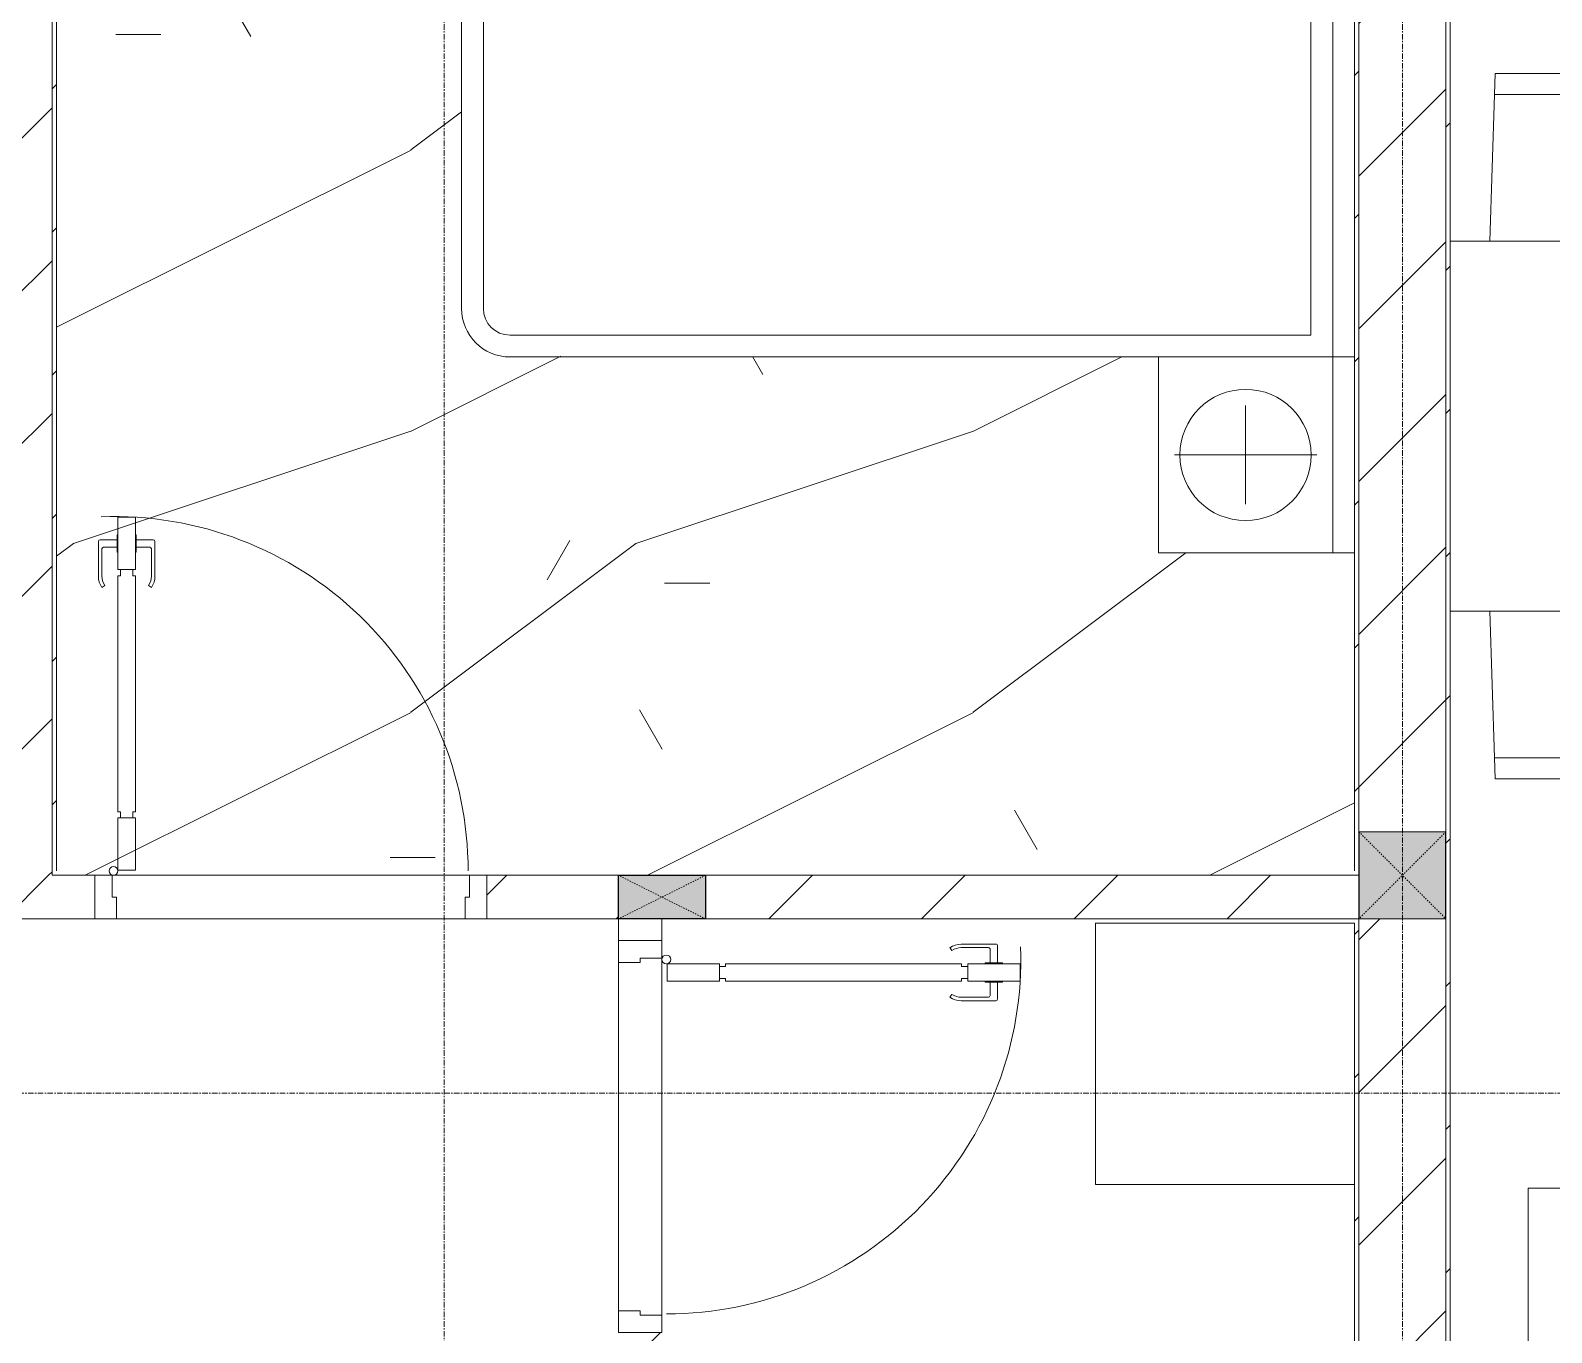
# Model space of a CAD drawing. Header units: millimetres. Extents: x 5121 to 246734, y -48180 to 129206.
# Drawn here: x 105003 to 108495, y 27887 to 30877 of the extents above; entities that cross this region are included whole.
import ezdxf

# ---------------------------------------------------------------- set-up
doc = ezdxf.new("R2010")
doc.units = ezdxf.units.MM
doc.linetypes.add('Dash', pattern=[6, 3, -3])
doc.linetypes.add('Grid Line', pattern=[22.225, 12.7, -3.175, 3.175, -3.175])
for name, color, linetype, lineweight in [('0-1', 7, 'Continuous', 5), ('A-DETL-GENF-1', 50, 'Continuous', 9), ('A-DOOR-1', 253, 'Continuous', 9), ('A-DOOR-2', 50, 'Continuous', 9), ('A-FLOR-1', 50, 'Continuous', 9), ('A-FLOR-PATT-1', 9, 'Continuous', 9), ('A-WALL', 113, 'Continuous', 9), ('A-WALL-1', 250, 'Continuous', 18), ('A-WALL-2', 50, 'Continuous', 9), ('A-WALL-PATT-1', 9, 'Continuous', 9), ('A-WALL-PATT-2', 50, 'Continuous', 9), ('A-WALL-PATT-3', 111, 'Continuous', 9), ('G-IMPT-1', 254, 'Continuous', 9), ('I-FURN', 30, 'Continuous', 9), ('I-FURN-1', 253, 'Continuous', 9), ('S-COLS', 52, 'Continuous', 9), ('S-COLS-1', 7, 'Continuous', 5), ('S-COLS-2', 10, 'Continuous', 25), ('S-COLS-3', 50, 'Continuous', 9), ('S-COLS-4', 253, 'Continuous', 9), ('S-COLS-5', 52, 'Continuous', 25), ('S-COLS-6', 52, 'Dash', 9), ('S-COLS-HDLN', 52, 'Dash', 9), ('S-COLS-HDLN-1', 50, 'Dash', 9), ('S-GRID-1', 1, 'Grid Line', 9)]:
    doc.layers.add(name, color=color, linetype=linetype, lineweight=lineweight)
pattern_1 = [(45, (0, 0), (-175.3625, 175.3625), [])]
pattern_2 = [(45, (0, 0), (-164.40233, 164.40233), [])]

# ---------------------------------------------------------------- blocks, each defined once
blk = doc.blocks.new('RES_BAN AN 1 - RES_BAN AN 1-851490-TKCS_MB TỔNG THỂ TẦNG 1')
at = {"layer": 'I-FURN-1'}
for p, q in [((-425, -11.8), (-425, -1275)), ((425, -1275), (425, -11.8)), ((-761.9, -113.5), (-425, -102.3)), ((-425, -102.3), (-425, -549.7)), ((425, -102.3), (425, -549.7)), ((761.9, -113.5), (425, -102.3)), ((-761.9, -113.5), (-809.6, -115.1)), ((-809.6, -115.1), (-809.6, -536.9)), ((-761.9, -538.5), (-761.9, -113.5)), ((-761.9, -538.5), (-761.9, -113.5)), ((761.9, -538.5), (761.9, -113.5)), ((761.9, -113.5), (761.9, -538.5)), ((809.6, -115.1), (761.9, -113.5)), ((809.6, -536.9), (809.6, -115.1)), ((-809.6, -536.9), (-761.9, -538.5)), ((-425, -549.7), (-761.9, -538.5)), ((425, -549.7), (761.9, -538.5)), ((761.9, -538.5), (809.6, -536.9)), ((-761.9, -743.8), (-425, -732.5)), ((-425, -732.5), (-425, -1180)), ((425, -732.5), (425, -1180)), ((761.9, -743.8), (425, -732.5)), ((-809.6, -745.3), (-761.9, -743.8)), ((-809.6, -1167.2), (-809.6, -745.3)), ((-761.9, -1168.8), (-761.9, -743.8)), ((-761.9, -743.8), (-761.9, -1168.8)), ((761.9, -743.8), (809.6, -745.3)), ((761.9, -1168.8), (761.9, -743.8)), ((761.9, -1168.8), (761.9, -743.8)), ((809.6, -745.3), (809.6, -1167.2)), ((-761.9, -1168.8), (-809.6, -1167.2)), ((-425, -1180), (-761.9, -1168.8)), ((425, -1180), (761.9, -1168.8)), ((809.6, -1167.2), (761.9, -1168.8)), ((-425, -1275), (425, -1275))]:
    blk.add_line(p, q, dxfattribs=at)
blk = doc.blocks.new('LOBBY_SOFA_1 - LOBBY_SOFA_1-852725-TKCS_MB TỔNG THỂ TẦNG 1')
at = {"layer": 'I-FURN'}
for p, q in [((-3128.2, 633.5), (-3128.2, 193.5)), ((-3128.2, 193.5), (-2688.2, 193.5))]:
    blk.add_line(p, q, dxfattribs=at)
at = {"layer": 'I-FURN-1'}
for p, q in [((-3128.2, 193.5), (-3128.2, 633.5)), ((-2688.2, 193.5), (-3128.2, 193.5))]:
    blk.add_line(p, q, dxfattribs=at)
blk = doc.blocks.new('DOOR_CW_01 CANH MO-PANEL KINH - DIW_01-900x2200-CỬA GỖ VÂN LAMINATE-553393-TKCS_MB TỔNG THỂ TẦNG 1')
at = {"layer": 'A-DETL-GENF-1'}
for p, q in [((-397, 872), (-357, 872)), ((-397, 752), (-397, 872)), ((-357, 872), (-357, 752)), ((-442, 737), (-442, 816.5)), ((-399, 820.5), (-438, 820.5)), ((-399, 803.5), (-430, 803.5)), ((-399, 831.8), (-397, 831.8)), ((-399, 792.2), (-399, 831.8)), ((-397, 792.2), (-397, 831.8)), ((-357, 792.2), (-357, 831.8)), ((-355, 831.8), (-357, 831.8)), ((-355, 792.2), (-355, 831.8)), ((-355, 820.5), (-316, 820.5)), ((-355, 803.5), (-324, 803.5)), ((-312, 737), (-312, 816.5)), ((-434, 799.5), (-434, 737)), ((-397, 792.2), (-399, 792.2)), ((-357, 792.2), (-355, 792.2)), ((-320, 799.5), (-320, 737)), ((-357, 752), (-397, 752)), ((-397, 738), (-391, 738)), ((-397, 738), (-397, 196)), ((-363, 752), (-391, 752)), ((-391, 752), (-391, 738)), ((-363, 738), (-363, 752)), ((-357, 738), (-363, 738)), ((-357, 196), (-357, 738)), ((-433.9, 711.2), (-427.3, 715.8)), ((-320.1, 711.2), (-326.7, 715.8)), ((-397, 196), (-391, 196)), ((-357, 182), (-397, 182)), ((-397, 182), (-397, 62)), ((-391, 196), (-391, 182)), ((-391, 182), (-363, 182)), ((-357, 196), (-363, 196)), ((-363, 182), (-363, 196)), ((-357, 62), (-357, 182)), ((-397, 62), (-357, 62))]:
    blk.add_line(p, q, dxfattribs=at)
blk.add_circle((-407, 60), 10, dxfattribs=at)
for centre, radius, start, end in [((-407, 60), 814, 360, 92), ((-438, 816.5), 4, 90, 180), ((-430, 799.5), 4, 90, 180), ((-324, 799.5), 4, 360, 90), ((-316, 816.5), 4, 0, 90), ((-397, 737), 45, 180, 215), ((-397, 737), 37, 180, 215), ((-357, 737), 37, 325, 0), ((-357, 737), 45, 325, 0)]:
    blk.add_arc(centre, radius, start, end, dxfattribs=at)
at = {"layer": 'A-DOOR-2'}
for p, q in [((-410, 50), (-450, 50)), ((-450, 50), (-450, -50)), ((-410, 0), (-410, 50)), ((-407, 50), (-382, 50)), ((450, 50), (410, 50)), ((410, 50), (410, 0)), ((450, -50), (450, 50)), ((-400, 0), (-410, 0)), ((-400, -50), (-400, 0)), ((410, 0), (400, 0)), ((400, 0), (400, -50)), ((-450, -50), (-400, -50)), ((400, -50), (450, -50))]:
    blk.add_line(p, q, dxfattribs=at)
blk = doc.blocks.new('GIUONG NGU-2TAB-1600x2000 - GIUONG NGU-2TAB-1600x2000-851491-TKCS_MB TỔNG THỂ TẦNG 1')
at = {"layer": 'I-FURN-1'}
for p, q in [((569.6, 2050), (1997.1, 2050)), ((1997.1, 2050), (569.6, 2050)), ((1997.1, 2000), (569.6, 2000)), ((458.5, 50), (458.5, 1938.9)), ((458.5, 1938.9), (458.5, 50)), ((508.5, 1938.9), (508.5, 100)), ((2058.2, 100), (2058.2, 1938.9)), ((2108.2, 1938.9), (2108.2, 50)), ((2108.2, 50), (2108.2, 1938.9)), ((8.5, 50), (8.5, 450.3)), ((8.5, 450.3), (458.5, 450.3)), ((8.5, 450.3), (458.5, 450.3)), ((8.5, 50), (8.5, 450.3)), ((458.5, 450.3), (458.5, 50)), ((458.5, 450.3), (458.5, 50)), ((2108.2, 50), (2108.2, 450.3)), ((2108.2, 450.3), (2558.2, 450.3)), ((2108.2, 450.3), (2108.2, 50)), ((2558.2, 450.3), (2108.2, 450.3)), ((2558.2, 450.3), (2558.2, 50)), ((2558.2, 50), (2558.2, 450.3)), ((233.5, 86.8), (233.5, 413.5)), ((2333.2, 86.8), (2333.2, 413.5)), ((120.2, 250.2), (346.8, 250.2)), ((2446.5, 250.2), (2219.8, 250.2)), ((508.5, 100), (2058.2, 100)), ((458.5, 50), (8.5, 50)), ((8.5, 0), (8.5, 50)), ((8.5, 50), (458.5, 50)), ((458.5, 50), (8.5, 50)), ((2108.2, 50), (458.5, 50)), ((458.5, 50), (458.5, 0)), ((458.5, 0), (458.5, 50)), ((458.5, 50), (2108.2, 50)), ((458.5, 50), (2108.2, 50)), ((2558.2, 50), (2108.2, 50)), ((2108.2, 50), (2558.2, 50)), ((2108.2, 0), (2108.2, 50)), ((2108.2, 50), (2108.2, 0)), ((2108.2, 50), (2558.2, 50)), ((2558.2, 50), (2558.2, 0))]:
    blk.add_line(p, q, dxfattribs=at)
for centre in [(233.5, 250.2), (2333.2, 250.2)]:
    blk.add_circle(centre, 150.7, dxfattribs=at)
for centre, radius, start, end in [((569.6, 1938.9), 111.1, 90, 180), ((569.6, 1938.9), 111.1, 90, 180), ((1997.1, 1938.9), 111.1, 0, 90), ((1997.1, 1938.9), 111.1, 360, 90), ((569.6, 1938.9), 61.1, 90, 180), ((1997.1, 1938.9), 61.1, 360, 90)]:
    blk.add_arc(centre, radius, start, end, dxfattribs=at)
blk = doc.blocks.new('MAY GIAT - MAY GIAT_dwg-348053-TKCS_MB TỔNG THỂ TẦNG 1')
at = {"layer": 'G-IMPT-1', "flags": 128}
blk.add_lwpolyline([(5, 596.6), (5, 2.3), (605, 2.3), (605, 596.6)], dxfattribs=at)
blk = doc.blocks.new('MAY GIAT - MAY GIAT-401071-TKCS_MB TỔNG THỂ TẦNG 1')
at = {"layer": 'I-FURN-1'}
for p, q in [((5, -2.3), (605, -2.3)), ((5, -596.6), (5, -2.3)), ((605, -2.3), (605, -596.6))]:
    blk.add_line(p, q, dxfattribs=at)
at = {"extrusion": (0, 0, -1), "zscale": -1, "rotation": 180}
blk.add_blockref('MAY GIAT - MAY GIAT_dwg-348053-TKCS_MB TỔNG THỂ TẦNG 1', (0, 0), dxfattribs=at)
blk = doc.blocks.new('G1_SOF - BO TRU - 100x200-V75-TKCS_MB TỔNG THỂ TẦNG 1')
at = {"layer": 'S-COLS-3'}
blk.add_hatch(color=256, dxfattribs=at).paths.add_polyline_path([(-50, 0), (-49.6, -100), (50, -100), (50, 100), (-50, 98.4), (-50, 47)])
at = {"layer": 'S-COLS-2'}
for p, q in [((-50, 100), (50, 100)), ((-50, -100), (-50, 100)), ((50, 100), (50, -100)), ((50, -100), (-50, -100))]:
    blk.add_line(p, q, dxfattribs=at)
at = {"layer": 'S-COLS-HDLN-1'}
for p, q in [((50, -100), (-50, 100)), ((-50, -100), (50, 100))]:
    blk.add_line(p, q, dxfattribs=at)
blk = doc.blocks.new('DOOR_CW_01 CANH MO-PANEL KINH - DIG_01-900x2200-CỬA NHÔM KÍNH-400868-TKCS_MB TỔNG THỂ TẦNG 1')
at = {"layer": 'A-DETL-GENF-1'}
for p, q in [((-397, 872), (-357, 872)), ((-397, 752), (-397, 872)), ((-357, 872), (-357, 752)), ((-442, 737), (-442, 816.5)), ((-399, 820.5), (-438, 820.5)), ((-399, 803.5), (-430, 803.5)), ((-399, 831.8), (-397, 831.8)), ((-399, 792.2), (-399, 831.8)), ((-397, 792.2), (-397, 831.8)), ((-357, 792.2), (-357, 831.8)), ((-355, 831.8), (-357, 831.8)), ((-355, 792.2), (-355, 831.8)), ((-355, 820.5), (-316, 820.5)), ((-355, 803.5), (-324, 803.5)), ((-312, 737), (-312, 816.5)), ((-434, 799.5), (-434, 737)), ((-397, 792.2), (-399, 792.2)), ((-357, 792.2), (-355, 792.2)), ((-320, 799.5), (-320, 737)), ((-357, 752), (-397, 752)), ((-397, 738), (-391, 738)), ((-397, 738), (-397, 196)), ((-363, 752), (-391, 752)), ((-391, 752), (-391, 738)), ((-363, 738), (-363, 752)), ((-357, 738), (-363, 738)), ((-357, 196), (-357, 738)), ((-433.9, 711.2), (-427.3, 715.8)), ((-320.1, 711.2), (-326.7, 715.8)), ((-397, 196), (-391, 196)), ((-357, 182), (-397, 182)), ((-397, 182), (-397, 62)), ((-391, 196), (-391, 182)), ((-391, 182), (-363, 182)), ((-357, 196), (-363, 196)), ((-363, 182), (-363, 196)), ((-357, 62), (-357, 182)), ((-397, 62), (-357, 62))]:
    blk.add_line(p, q, dxfattribs=at)
blk.add_circle((-407, 60), 10, dxfattribs=at)
for centre, radius, start, end in [((-407, 60), 814, 360, 92), ((-438, 816.5), 4, 90, 180), ((-430, 799.5), 4, 90, 180), ((-324, 799.5), 4, 360, 90), ((-316, 816.5), 4, 0, 90), ((-397, 737), 45, 180, 215), ((-397, 737), 37, 180, 215), ((-357, 737), 37, 325, 0), ((-357, 737), 45, 325, 0)]:
    blk.add_arc(centre, radius, start, end, dxfattribs=at)
at = {"layer": 'A-DOOR-2'}
for p, q in [((-410, 50), (-450, 50)), ((-450, 50), (-450, -50)), ((-410, 0), (-410, 50)), ((-407, 50), (-382, 50)), ((450, 50), (410, 50)), ((410, 50), (410, 0)), ((450, -50), (450, 50)), ((-400, 0), (-410, 0)), ((-400, -50), (-400, 0)), ((410, 0), (400, 0)), ((400, 0), (400, -50)), ((-450, -50), (-400, -50)), ((400, -50), (450, -50))]:
    blk.add_line(p, q, dxfattribs=at)
blk = doc.blocks.new('NCV_TKTC_TANG 1_rvt-1-TKCS_MB TỔNG THỂ TẦNG 1')
at = {"layer": 'A-FLOR-PATT-1'}
h = blk.add_hatch(dxfattribs=at)
h.set_pattern_fill('FP_5', color=256, style=0, pattern_type=2)
h.set_pattern_definition([(0, (0, 0), (2519.68, 629.92), [103.937, -1785.823, 103.937, -1785.823, -10078.72]), (0, (0, 0), (2519.68, 629.92), [-3779.52, 103.937, -3675.583, 103.937, -1785.823, -4409.44]), (0, (0, 0), (2519.68, 629.92), [-9448.8, 103.937, -1155.903, 103.937, -3045.663]), (120, (944.9, 314.96), (-1805.3667, 1867.147), [103.937, -1785.823, 103.937, -11864.543]), (120, (944.9, 314.96), (-1805.3667, 1867.147), [-1993.697, -1785.823, 103.937, -3675.583, -6299.2]), (120, (944.9, 314.96), (-1805.3667, 1867.147), [-7559.04, 103.937, -1785.823, 103.937, -4305.503]), (120, (944.9, 314.96), (-1805.3667, 1867.147), [-9552.737, -1155.903, 103.937, -3045.663]), (240, (1259.84, 1574.8), (-714.3133, -2497.067), [103.937, -1785.823, 103.937, -11864.543]), (240, (1259.84, 1574.8), (-714.3133, -2497.067), [-1993.697, -1785.823, 103.937, -3675.583, -6299.2]), (240, (1259.84, 1574.8), (-714.3133, -2497.067), [-7559.04, 103.937, -1785.823, 103.937, -4305.503]), (240, (1259.84, 1574.8), (-714.3133, -2497.067), [-9552.737, -1155.903, 103.937, -3045.663])])
h.paths.add_polyline_path([(105062.6, 28936.9), (108042.6, 28936.9), (108042.6, 29677.1), (107592.2, 29677.1), (107592.2, 30127.1), (106090.9, 30128.8), (106066.3, 30134.5), (106048.1, 30142), (106025.1, 30159.7), (106007.5, 30182.7), (105996.4, 30209.5), (105992.6, 30238.2), (105992.6, 31665.7), (105996.4, 31694.4), (106007.5, 31721.2), (106025.1, 31744.2), (106048.1, 31761.9), (106074.9, 31773), (106103.7, 31776.8), (107592.2, 31776.8), (107592.2, 32226.8), (107917.6, 32226.9), (107917.6, 32776.9), (106467.6, 32776.9), (106467.6, 33326.9), (105062.6, 33326.9), (105062.6, 33236.9), (105052.6, 33236.9), (105052.6, 32436.9), (105062.6, 32436.9), (105062.6, 28946.9)])
h = blk.add_hatch(dxfattribs=at)
h.set_pattern_fill('FP_4', color=256, style=0, pattern_type=2)
h.set_pattern_definition([(216.87, (516.46, 1291.15), (3873.4454, 2582.3069), [645.575, -5810.175]), (206.565, (1291.15, 903.8), (-1291.1515, -1291.1492), [1443.55, -1443.55]), (198.435, (1291.15, 258.23), (-2582.2983, -1291.1527), [816.596, -3266.38])])
h.paths.add_polyline_path([(105062.6, 28936.9), (108042.6, 28936.9), (108042.6, 29677.1), (107592.2, 29677.1), (107592.2, 30127.1), (106090.9, 30128.8), (106066.3, 30134.5), (106048.1, 30142), (106025.1, 30159.7), (106007.5, 30182.7), (105996.4, 30209.5), (105992.6, 30238.2), (105992.6, 31665.7), (105996.4, 31694.4), (106007.5, 31721.2), (106025.1, 31744.2), (106048.1, 31761.9), (106074.9, 31773), (106103.7, 31776.8), (107592.2, 31776.8), (107592.2, 32226.8), (107917.6, 32226.9), (107917.6, 32776.9), (106467.6, 32776.9), (106467.6, 33326.9), (105062.6, 33326.9), (105062.6, 33236.9), (105052.6, 33236.9), (105052.6, 32436.9), (105062.6, 32436.9), (105062.6, 28946.9)])
at = {"layer": 'A-WALL-PATT-1'}
h = blk.add_hatch(dxfattribs=at)
h.set_pattern_fill('FP_2', color=256, style=0, pattern_type=2)
h.set_pattern_definition(pattern_1)
h.paths.add_polyline_path([(105049.2, 28936.9), (105052.6, 28936.9), (105052.6, 30886.9), (104952.6, 30886.9), (104952.6, 28936.9), (105048.7, 28936.9)])
h = blk.add_hatch(dxfattribs=at)
h.set_pattern_fill('FP_2', color=256, style=0, pattern_type=2)
h.set_pattern_definition(pattern_1)
h.paths.add_polyline_path([(107927.6, 28836.9), (108052.6, 28836.9), (108052.6, 28936.9), (106552.6, 28936.9), (106552.6, 28836.9), (107601.4, 28836.9)])
h.paths.add_polyline_path([(104952.6, 28836.9), (105150.5, 28836.9), (105150.5, 28936.9), (104850.9, 28936.9), (104850.9, 28836.9)])
h.paths.add_polyline_path([(104050.9, 28836.9), (104050.9, 28936.9), (103252.6, 28936.9), (103252.6, 28836.9), (103897.3, 28836.9)])
h.paths.add_polyline_path([(106352.6, 28836.9), (106352.6, 28936.9), (106050.5, 28936.9), (106050.5, 28836.9)])
h = blk.add_hatch(dxfattribs=at)
h.set_pattern_fill('FP_2', color=256, style=0, pattern_type=2)
h.set_pattern_definition(pattern_1)
h.paths.add_polyline_path([(106366.7, 27836.9), (106452.6, 27836.9), (106452.6, 27886.9), (106352.6, 27886.9), (106352.6, 27836.9)])
h.paths.add_polyline_path([(106402.6, 28786.9), (106452.6, 28786.9), (106452.6, 28836.9), (106352.6, 28836.9), (106352.6, 28786.9), (106366.7, 28786.9)])
at = {"layer": 'A-WALL-PATT-2'}
h = blk.add_hatch(dxfattribs=at)
h.set_pattern_fill('FP_10', color=256, style=0, pattern_type=2)
h.set_pattern_definition(pattern_2)
h.paths.add_polyline_path([(105052.6, 28936.9), (105062.6, 28936.9), (105062.6, 32436.9), (105052.6, 32436.9), (105052.6, 28946.9)])
h.paths.add_polyline_path([(105053.4, 33236.9), (105062.6, 33236.9), (105062.6, 33336.9), (105052.6, 33336.9), (105052.6, 33236.9)])
h = blk.add_hatch(dxfattribs=at)
h.set_pattern_fill('FP_10', color=256, style=0, pattern_type=2)
h.set_pattern_definition(pattern_2)
h.paths.add_polyline_path([(108042.6, 28936.9), (108052.6, 28936.9), (108052.6, 32236.9), (108042.6, 32236.9), (108042.6, 28946.9)])
h = blk.add_hatch(dxfattribs=at)
h.set_pattern_fill('FP_10', color=256, style=0, pattern_type=2)
h.set_pattern_definition(pattern_2)
h.paths.add_polyline_path([(108252.6, 25546.9), (108262.6, 25547.9), (108262.6, 32236.9), (108252.6, 32236.9), (108252.6, 25798.5)])
h = blk.add_hatch(dxfattribs=at)
h.set_pattern_fill('FP_10', color=256, style=0, pattern_type=2)
h.set_pattern_definition(pattern_2)
h.paths.add_polyline_path([(108052.6, 25536.9), (108052.6, 28836.9), (108042.6, 28836.9), (108042.6, 25536.9)])
at = {"layer": 'A-FLOR-1'}
for p, q in [((105190.5, 28936.9), (106010.5, 28936.9)), ((106000.5, 28836.9), (105200.5, 28836.9)), ((106352.6, 27936.9), (106352.6, 28736.9))]:
    blk.add_line(p, q, dxfattribs=at)
at = {"layer": 'A-WALL-1'}
for p, q in [((105062.6, 28946.9), (105062.6, 32436.9)), ((108052.6, 28936.9), (108052.6, 32236.9)), ((108252.6, 32236.9), (108252.6, 25546.9)), ((108042.6, 32226.9), (108042.6, 28946.9)), ((108262.6, 25546.9), (108262.6, 32226.9)), ((105052.6, 31336.9), (105052.6, 28936.9)), ((105052.6, 28936.9), (105052.6, 30886.9)), ((105062.6, 28936.9), (105052.6, 28936.9)), ((105052.6, 28936.9), (105062.6, 28936.9)), ((108052.6, 28936.9), (108042.6, 28936.9)), ((108042.6, 28936.9), (108052.6, 28936.9)), ((108052.6, 28836.9), (108052.6, 28936.9)), ((106352.6, 28836.9), (106352.6, 28826.9)), ((106452.6, 28826.9), (106452.6, 28836.9)), ((108042.6, 28836.9), (108052.6, 28836.9)), ((108052.6, 28836.9), (108042.6, 28836.9)), ((108042.6, 28826.9), (108042.6, 25546.9)), ((108052.6, 25536.9), (108052.6, 28836.9))]:
    blk.add_line(p, q, dxfattribs=at)
at = {"layer": 'A-WALL-2'}
for p, q in [((105150.5, 28936.9), (105062.6, 28936.9)), ((105190.5, 28936.9), (106010.5, 28936.9)), ((106352.6, 28936.9), (106050.5, 28936.9)), ((108042.6, 28936.9), (106552.6, 28936.9)), ((104850.9, 28836.9), (105150.5, 28836.9)), ((106000.5, 28836.9), (105200.5, 28836.9)), ((106050.5, 28836.9), (106352.6, 28836.9)), ((106352.6, 28826.9), (106352.6, 28786.9)), ((106452.6, 28786.9), (106452.6, 28826.9)), ((106552.6, 28836.9), (108042.6, 28836.9)), ((106452.6, 28746.9), (106452.6, 27926.9)), ((106352.6, 27936.9), (106352.6, 28736.9))]:
    blk.add_line(p, q, dxfattribs=at)
at = {"layer": 'A-DOOR-1'}
blk.add_blockref('DOOR_CW_01 CANH MO-PANEL KINH - DIW_01-900x2200-CỬA GỖ VÂN LAMINATE-553393-TKCS_MB TỔNG THỂ TẦNG 1', (105600.5, 28886.9), dxfattribs=at)
at = {"layer": 'A-DOOR-1', "rotation": 270.0000000000003}
blk.add_blockref('DOOR_CW_01 CANH MO-PANEL KINH - DIG_01-900x2200-CỬA NHÔM KÍNH-400868-TKCS_MB TỔNG THỂ TẦNG 1', (106402.6, 28336.9), dxfattribs=at)
at = {"layer": 'I-FURN-1'}
for name, p, rotation in [('GIUONG NGU-2TAB-1600x2000 - GIUONG NGU-2TAB-1600x2000-851491-TKCS_MB TỔNG THỂ TẦNG 1', (108042.6, 29668.6), 89.99999999999915), ('RES_BAN AN 1 - RES_BAN AN 1-851490-TKCS_MB TỔNG THỂ TẦNG 1', (108250.8, 29968.2), 89.99999999999955), ('MAY GIAT - MAY GIAT-401071-TKCS_MB TỔNG THỂ TẦNG 1', (107445.9, 28222), 89.9999999999998), ('LOBBY_SOFA_1 - LOBBY_SOFA_1-852725-TKCS_MB TỔNG THỂ TẦNG 1', (108247.7, 25090.4), 269.9999999999993)]:
    blk.add_blockref(name, p, dxfattribs=dict(at, rotation=rotation))
at = {"layer": 'S-COLS-4', "rotation": 90.00000000000037}
blk.add_blockref('G1_SOF - BO TRU - 100x200-V75-TKCS_MB TỔNG THỂ TẦNG 1', (106452.6, 28886.9), dxfattribs=at)
blk = doc.blocks.new('G1_SOF - BO TRU - 200x200-3050151-TKCS_MB TỔNG THỂ TẦNG 1')
at = {"layer": 'S-COLS-HDLN'}
for p, q in [((-100, 100), (100, -100)), ((100, 100), (-100, -100))]:
    blk.add_line(p, q, dxfattribs=at)

msp = doc.modelspace()

# ---------------------------------------------------------------- hatches: boundary and pattern name
at = {"layer": 'A-WALL-PATT-3'}
h = msp.add_hatch(dxfattribs=at)
h.set_pattern_fill('FP_1', color=256, style=0, pattern_type=2)
h.set_pattern_definition(pattern_1)
h.paths.add_polyline_path([(108252.6, 25536.9), (108252.6, 28836.9), (108052.6, 28836.9), (108052.6, 25536.9), (108247.7, 25536.9)])
h.paths.add_polyline_path([(108052.6, 29036.9), (108252.6, 29036.9), (108252.6, 32237), (108052.6, 32236.9), (108052.6, 29045.9)])
at = {"layer": 'S-COLS-1'}
msp.add_hatch(color=256, dxfattribs=at).paths.add_polyline_path([(108252.6, 28836.9), (108252.6, 29036.9), (108052.6, 29036.9), (108052.6, 28836.9)])

# ---------------------------------------------------------------- linework, layer by layer
at = {"layer": 'A-WALL'}
for p, q in [((108052.6, 29036.9), (108252.6, 29036.9)), ((108252.6, 28836.9), (108052.6, 28836.9))]:
    msp.add_line(p, q, dxfattribs=at)
at = {"layer": 'A-WALL-1'}
for p, q in [((108052.6, 32237), (108052.6, 29036.9)), ((108252.6, 29036.9), (108252.6, 32237)), ((108052.6, 28836.9), (108052.6, 25536.9)), ((108252.6, 25536.9), (108252.6, 28836.9))]:
    msp.add_line(p, q, dxfattribs=at)
at = {"layer": 'S-COLS'}
for p, q in [((108252.6, 29036.9), (108052.6, 29036.9)), ((108052.6, 28836.9), (108252.6, 28836.9))]:
    msp.add_line(p, q, dxfattribs=at)
at = {"layer": 'S-COLS-5'}
for p, q in [((108052.6, 29036.9), (108052.6, 28836.9)), ((108252.6, 28836.9), (108252.6, 29036.9))]:
    msp.add_line(p, q, dxfattribs=at)
at = {"layer": 'S-GRID-1'}
for p, q in [((105952.6, 23210.6), (105952.6, 78232.7)), ((108152.6, 23210.6), (108152.6, 78232.7)), ((129301.8, 28436.9), (31601.8, 28436.9))]:
    msp.add_line(p, q, dxfattribs=at)

# ---------------------------------------------------------------- block references
at = {"layer": '0-1'}
msp.add_blockref('NCV_TKTC_TANG 1_rvt-1-TKCS_MB TỔNG THỂ TẦNG 1', (0, 0), dxfattribs=at)
at = {"layer": 'S-COLS-6'}
msp.add_blockref('G1_SOF - BO TRU - 200x200-3050151-TKCS_MB TỔNG THỂ TẦNG 1', (108152.6, 28936.9), dxfattribs=at)

doc.saveas('drawing.dxf')
